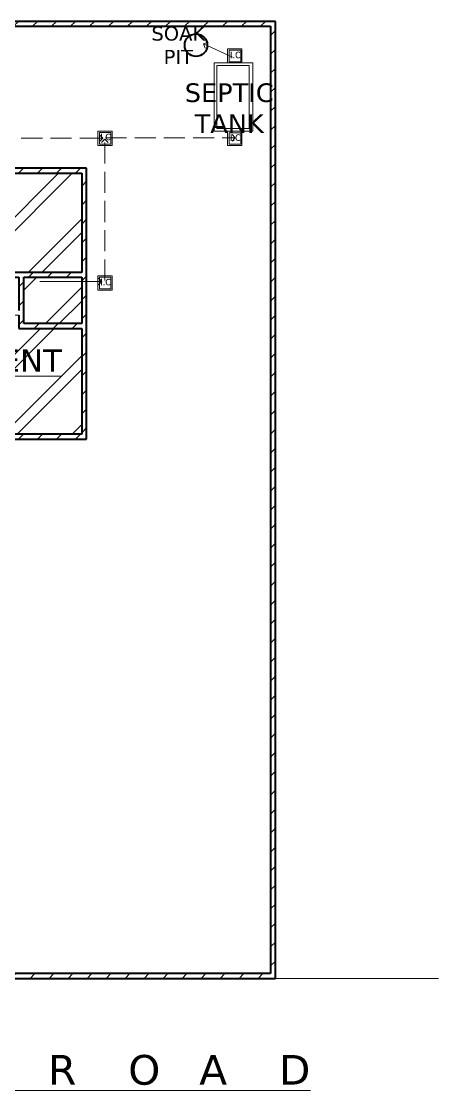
# Model space of a CAD drawing. Header units: millimetres. Extents: x 102766 to 172228, y -127504 to -81044.
# Drawn here: x 150257 to 155846, y -112309 to -97978 of the extents above; entities that cross this region are included whole.
import ezdxf

# ---------------------------------------------------------------- set-up
doc = ezdxf.new("R2010")
doc.units = ezdxf.units.MM
doc.header["$MEASUREMENT"] = 0
doc.linetypes.add('Hidden Line', pattern=[391.222223, 282.222223, -109])
doc.layers.add('2D Drafting - General', color=7, linetype='Continuous')
doc.layers.add('Structural - Bearing', color=7, linetype='Continuous')
for name, color, linetype, lineweight in [('2D Drafting - General_Pen_No__1', 7, 'Continuous', 13), ('2D Drafting - General_Pen_No__20', 1, 'Continuous', 0), ('2D Drafting - General_Pen_No__21', 7, 'Continuous', 35), ('Structural - Bearing_Pen_No__27', 7, 'Continuous', 35)]:
    doc.layers.add(name, color=color, linetype=linetype, lineweight=lineweight)
for name, color, linetype, lineweight, true_color in [('2D Drafting - General_Pen_No__105', 7, 'Continuous', 13, 0xcae6ff), ('2D Drafting - General_Pen_No__82', 7, 'Continuous', 20, 0xaaaaaa), ('Annotation - Text_Pen_No__86', 7, 'Continuous', 20, 0x5555ff), ('Structural - Bearing_Pen_No__107', 7, 'Continuous', 13, 0xaaaaaa)]:
    doc.layers.add(name, color=color, linetype=linetype, lineweight=lineweight, true_color=true_color)
doc.styles.add('GENERATED_STYLE_6', font='calibri.ttf')
doc.styles.add('GENERATED_STYLE_8', font='verdana.ttf')
pattern_1 = [(45, (0, 0), (-459.6194, 459.6194), []), (45, (-91.9, 91.9), (-459.6194, 459.6194), [])]
pattern_2 = [(45, (0, 0), (-127.27922, 127.27922), [])]

# ---------------------------------------------------------------- blocks, each defined once
blk = doc.blocks.new('Wall_46', base_point=(150223, -102094))
at = {"layer": 'Structural - Bearing_Pen_No__107', "linetype": 'Continuous'}
h = blk.add_hatch(dxfattribs=at)
h.set_pattern_fill('Masonry_Block', color=256, style=0, pattern_type=2)
h.set_pattern_definition(pattern_2)
h.paths.add_polyline_path([(150223, -102094), (151065, -102094), (151065, -102028), (150290, -102028)])
at = {"layer": 'Structural - Bearing_Pen_No__27', "linetype": 'Continuous', "flags": 128}
for points in [[(151065, -102028), (150290, -102028)], [(150223, -102094), (151065, -102094)]]:
    blk.add_lwpolyline(points, dxfattribs=at)
blk = doc.blocks.new('Wall_47', base_point=(148896, -101408))
at = {"layer": 'Structural - Bearing_Pen_No__107', "linetype": 'Continuous'}
h = blk.add_hatch(dxfattribs=at)
h.set_pattern_fill('Masonry_Block', color=256, style=0, pattern_type=2)
h.set_pattern_definition(pattern_2)
h.paths.add_polyline_path([(148896, -101408), (151065, -101408), (151065, -101342), (148896, -101342)])
at = {"layer": 'Structural - Bearing_Pen_No__27', "linetype": 'Continuous', "flags": 128}
for points in [[(149714, -101342), (148896, -101342)], [(148896, -101408), (150223, -101408)], [(151065, -101342), (149781, -101342)], [(150290, -101408), (151065, -101408)]]:
    blk.add_lwpolyline(points, dxfattribs=at)
blk = doc.blocks.new('Wall_49', base_point=(150223, -101408))
at = {"layer": 'Structural - Bearing_Pen_No__107', "linetype": 'Continuous'}
h = blk.add_hatch(dxfattribs=at)
h.set_pattern_fill('Masonry_Block', color=256, style=0, pattern_type=2)
h.set_pattern_definition(pattern_2)
h.paths.add_polyline_path([(150223, -101408), (150223, -102094), (150290, -102028), (150290, -101408)])
at = {"layer": 'Structural - Bearing_Pen_No__27', "linetype": 'Continuous', "flags": 128}
for points in [[(150223, -101408), (150223, -101851)], [(150290, -102028), (150290, -101408)], [(150223, -101917), (150223, -102094)]]:
    blk.add_lwpolyline(points, dxfattribs=at)
blk = doc.blocks.new('Wall_61', base_point=(151065, -100014))
at = {"layer": 'Structural - Bearing_Pen_No__107', "linetype": 'Continuous'}
h = blk.add_hatch(dxfattribs=at)
h.set_pattern_fill('Masonry_Block', color=256, style=0, pattern_type=2)
h.set_pattern_definition(pattern_2)
h.paths.add_polyline_path([(151065, -100014), (151065, -103511), (151131, -103577), (151131, -99947)])
at = {"layer": 'Structural - Bearing_Pen_No__27', "linetype": 'Continuous', "flags": 128}
for points in [[(151065, -100014), (151065, -101342)], [(151131, -103577), (151131, -99947)], [(151065, -101408), (151065, -102028)], [(151065, -102094), (151065, -103511)]]:
    blk.add_lwpolyline(points, dxfattribs=at)
blk = doc.blocks.new('Wall_62', base_point=(145001, -100014))
at = {"layer": 'Structural - Bearing_Pen_No__107', "linetype": 'Continuous'}
h = blk.add_hatch(dxfattribs=at)
h.set_pattern_fill('Masonry_Block', color=256, style=0, pattern_type=2)
h.set_pattern_definition(pattern_2)
h.paths.add_polyline_path([(145001, -100014), (151065, -100014), (151131, -99947), (144934, -99947)])
at = {"layer": 'Structural - Bearing_Pen_No__27', "linetype": 'Continuous', "flags": 128}
for points in [[(145399, -99947), (144934, -99947)], [(145001, -100014), (146373, -100014)], [(147391, -99947), (145466, -99947)], [(146439, -100014), (146926, -100014)], [(146992, -100014), (147391, -100014)], [(151131, -99947), (147457, -99947)], [(147457, -100014), (148785, -100014)], [(148851, -100014), (149250, -100014)], [(149316, -100014), (149714, -100014)], [(149781, -100014), (151065, -100014)]]:
    blk.add_lwpolyline(points, dxfattribs=at)
blk = doc.blocks.new('Wall_64', base_point=(149626, -103577))
at = {"layer": 'Structural - Bearing_Pen_No__107', "linetype": 'Continuous'}
h = blk.add_hatch(dxfattribs=at)
h.set_pattern_fill('Masonry_Block', color=256, style=0, pattern_type=2)
h.set_pattern_definition(pattern_2)
h.paths.add_polyline_path([(149626, -103577), (151131, -103577), (151065, -103511), (149626, -103511)])
at = {"layer": 'Structural - Bearing_Pen_No__27', "linetype": 'Continuous', "flags": 128}
for points in [[(151065, -103511), (149626, -103511)], [(149626, -103577), (151131, -103577)]]:
    blk.add_lwpolyline(points, dxfattribs=at)
blk = doc.blocks.new('Wall_69', base_point=(153659, -110805))
at = {"layer": 'Structural - Bearing_Pen_No__107', "linetype": 'Continuous'}
h = blk.add_hatch(dxfattribs=at)
h.set_pattern_fill('Masonry_Block', color=256, style=0, pattern_type=2)
h.set_pattern_definition(pattern_2)
h.paths.add_polyline_path([(153659, -110805), (153659, -97978), (153593, -98044), (153593, -110739)])
at = {"layer": 'Structural - Bearing_Pen_No__27', "linetype": 'Continuous', "flags": 128}
for points in [[(153659, -110805), (153659, -97978)], [(153593, -98044), (153593, -110739)]]:
    blk.add_lwpolyline(points, dxfattribs=at)
blk = doc.blocks.new('Wall_70', base_point=(153659, -97978))
at = {"layer": 'Structural - Bearing_Pen_No__107', "linetype": 'Continuous'}
h = blk.add_hatch(dxfattribs=at)
h.set_pattern_fill('Masonry_Block', color=256, style=0, pattern_type=2)
h.set_pattern_definition(pattern_2)
h.paths.add_polyline_path([(153659, -97978), (144271, -97978), (144337, -98044), (153593, -98044)])
at = {"layer": 'Structural - Bearing_Pen_No__27', "linetype": 'Continuous', "flags": 128}
for points in [[(153659, -97978), (144271, -97978)], [(144337, -98044), (153593, -98044)]]:
    blk.add_lwpolyline(points, dxfattribs=at)
blk = doc.blocks.new('Wall_76', base_point=(148572, -110805))
at = {"layer": 'Structural - Bearing_Pen_No__107', "linetype": 'Continuous'}
h = blk.add_hatch(dxfattribs=at)
h.set_pattern_fill('Masonry_Block', color=256, style=0, pattern_type=2)
h.set_pattern_definition(pattern_2)
h.paths.add_polyline_path([(148572, -110805), (153659, -110805), (153593, -110739), (148600, -110739)])
at = {"layer": 'Structural - Bearing_Pen_No__27', "linetype": 'Continuous', "flags": 128}
for points in [[(153593, -110739), (148600, -110739)], [(148572, -110805), (153659, -110805)]]:
    blk.add_lwpolyline(points, dxfattribs=at)
blk = doc.blocks.new('Line_20', base_point=(151383, -99538))
at = {"layer": '2D Drafting - General_Pen_No__1', "linetype": 'Continuous'}
for q in [(153078, -99493), (153078, -99582)]:
    blk.add_line((153122, -99538), q, dxfattribs=at)
at = {"layer": '2D Drafting - General_Pen_No__20', "linetype": 'Hidden Line'}
blk.add_line((151383, -99538), (153122, -99538), dxfattribs=at)
blk = doc.blocks.new('Line_21', base_point=(150504, -101464))
at = {"layer": '2D Drafting - General_Pen_No__1', "linetype": 'Continuous'}
for q in [(151289, -101420), (151289, -101508)]:
    blk.add_line((151333, -101464), q, dxfattribs=at)
at = {"layer": '2D Drafting - General_Pen_No__20', "linetype": 'Continuous'}
blk.add_line((150504, -101464), (151333, -101464), dxfattribs=at)
blk = doc.blocks.new('Line_22', base_point=(151375, -101450))
at = {"layer": '2D Drafting - General_Pen_No__1', "linetype": 'Continuous'}
for q in [(151331, -99602), (151419, -99602)]:
    blk.add_line((151375, -99558), q, dxfattribs=at)
at = {"layer": '2D Drafting - General_Pen_No__20', "linetype": 'Hidden Line'}
blk.add_line((151375, -101450), (151375, -99558), dxfattribs=at)
blk = doc.blocks.new('Line_23', base_point=(149473, -99543))
at = {"layer": '2D Drafting - General_Pen_No__1', "linetype": 'Continuous'}
for q in [(151303, -99499), (151303, -99588)]:
    blk.add_line((151348, -99543), q, dxfattribs=at)
at = {"layer": '2D Drafting - General_Pen_No__20', "linetype": 'Hidden Line'}
blk.add_line((149473, -99543), (151348, -99543), dxfattribs=at)
blk = doc.blocks.new('Line_31', base_point=(153083, -98458))
at = {"layer": '2D Drafting - General_Pen_No__1', "linetype": 'Continuous'}
for q in [(152755, -98255), (152718, -98336)]:
    blk.add_line((152697, -98277), q, dxfattribs=at)
at = {"layer": '2D Drafting - General_Pen_No__20', "linetype": 'Continuous'}
blk.add_line((153083, -98458), (152697, -98277), dxfattribs=at)

msp = doc.modelspace()

# ---------------------------------------------------------------- hatches: boundary and pattern name
at = {"layer": '2D Drafting - General_Pen_No__82', "linetype": 'Continuous'}
h = msp.add_hatch(dxfattribs=at)
h.set_pattern_fill('Double_1_4', color=256, style=0, pattern_type=2)
h.set_pattern_definition(pattern_1)
h.paths.add_polyline_path([(151064.8, -100013.8), (149780.9, -100013.8), (149780.8, -101341.6), (151064.8, -101341.6)])
h = msp.add_hatch(dxfattribs=at)
h.set_pattern_fill('Double_1_4', color=256, style=0, pattern_type=2)
h.set_pattern_definition(pattern_1)
h.paths.add_polyline_path([(150289.8, -102027.7), (151064.8, -102027.7), (151064.8, -101408), (150289.8, -101408)])
h = msp.add_hatch(dxfattribs=at)
h.set_pattern_fill('Double_1_4', color=256, style=0, pattern_type=2)
h.set_pattern_definition(pattern_1)
h.paths.add_polyline_path([(151064.8, -102094.1), (150223.4, -102094.1), (150223.4, -101917), (149559.3, -101917), (149559.3, -103510.6), (149625.7, -103510.6), (151064.8, -103510.6)])

# ---------------------------------------------------------------- linework, layer by layer
at = {"layer": '2D Drafting - General_Pen_No__105', "linetype": 'Continuous', "flags": 128}
for points in [[(151064.8, -100013.8), (149780.9, -100013.8), (149780.8, -101341.6), (151064.8, -101341.6)], [(150289.8, -102027.7), (151064.8, -102027.7), (151064.8, -101408), (150289.8, -101408)], [(151064.8, -102094.1), (150223.4, -102094.1), (150223.4, -101917), (149559.3, -101917), (149559.3, -103510.6), (149625.7, -103510.6), (151064.8, -103510.6)]]:
    msp.add_lwpolyline(points, close=True, dxfattribs=at)
at = {"layer": '2D Drafting - General_Pen_No__20', "linetype": 'Continuous'}
for p, q in [((144270.5, -97977.8), (153659.5, -97977.8)), ((153659.5, -97977.8), (153659.5, -110804.9)), ((153018.7, -98535.3), (153018.7, -98344.1)), ((153018.7, -98344.1), (153209.9, -98344.1)), ((153040.7, -98518.3), (153040.7, -98363)), ((153040.7, -98363), (153196, -98363)), ((153196, -98363), (153196, -98518.3)), ((153209.9, -98344.1), (153209.9, -98535.3)), ((152840.4, -98535.3), (153358.7, -98535.3)), ((152840.4, -99451.3), (152840.4, -98535.3)), ((152876.1, -98571), (153308, -98571)), ((152876.1, -99413.5), (152876.1, -98571)), ((153209.9, -98535.3), (153018.7, -98535.3)), ((153196, -98518.3), (153040.7, -98518.3)), ((153308, -98571), (153308, -99413.5)), ((153358.7, -98535.3), (153358.7, -99451.3)), ((151279.4, -99639.1), (151279.4, -99447.9)), ((151279.4, -99447.9), (151470.7, -99447.9)), ((151470.7, -99447.9), (151470.7, -99639.1)), ((153358.7, -99451.3), (152840.4, -99451.3)), ((153308, -99413.5), (152876.1, -99413.5)), ((153018.7, -99642.5), (153018.7, -99451.3)), ((153018.7, -99451.3), (153209.9, -99451.3)), ((153209.9, -99451.3), (153209.9, -99642.5)), ((151301.4, -99622.1), (151301.4, -99466.8)), ((151301.4, -99466.8), (151456.7, -99466.8)), ((151456.7, -99466.8), (151456.7, -99622.1)), ((153040.7, -99625.5), (153040.7, -99470.2)), ((153040.7, -99470.2), (153196, -99470.2)), ((153196, -99470.2), (153196, -99625.5)), ((151470.7, -99639.1), (151279.4, -99639.1)), ((151456.7, -99622.1), (151301.4, -99622.1)), ((153209.9, -99642.5), (153018.7, -99642.5)), ((153196, -99625.5), (153040.7, -99625.5)), ((151279.4, -101579.5), (151279.4, -101388.2)), ((151279.4, -101388.2), (151470.7, -101388.2)), ((151301.4, -101562.4), (151301.4, -101407.1)), ((151301.4, -101407.1), (151456.7, -101407.1)), ((151456.7, -101407.1), (151456.7, -101562.4)), ((151470.7, -101388.2), (151470.7, -101579.5)), ((151470.7, -101579.5), (151279.4, -101579.5)), ((151456.7, -101562.4), (151301.4, -101562.4)), ((155845.8, -110804.9), (140875.7, -110804.9)), ((153659.5, -110804.9), (144270.5, -110804.9))]:
    msp.add_line(p, q, dxfattribs=at)
at = {"layer": '2D Drafting - General_Pen_No__21', "linetype": 'Continuous'}
msp.add_circle((152595.8, -98296), 150.9, dxfattribs=at)

# ---------------------------------------------------------------- block references
at = {"layer": '2D Drafting - General', "color": 1, "linetype": 'Continuous', "lineweight": 0}
for name, p in [('Line_31', (153083.4, -98458.1)), ('Line_21', (150504.4, -101464))]:
    msp.add_blockref(name, p, dxfattribs=at)
at = {"layer": '2D Drafting - General', "color": 1, "linetype": 'Hidden Line', "lineweight": 0}
for name, p in [('Line_23', (149472.6, -99543.5)), ('Line_22', (151375, -101449.5)), ('Line_20', (151383.1, -99537.6))]:
    msp.add_blockref(name, p, dxfattribs=at)
at = {"layer": 'Structural - Bearing'}
for name, p in [('Wall_70', (153659.5, -97977.8)), ('Wall_69', (153659.5, -110804.9)), ('Wall_62', (145000.9, -100013.8)), ('Wall_61', (151064.8, -100013.8)), ('Wall_47', (148895.6, -101408)), ('Wall_49', (150223.4, -101408)), ('Wall_46', (150223.4, -102094.1)), ('Wall_64', (149625.7, -103577)), ('Wall_76', (148572.3, -110804.9))]:
    msp.add_blockref(name, p, dxfattribs=at)

# ---------------------------------------------------------------- texts
at = {"layer": 'Annotation - Text_Pen_No__86', "linetype": 'Continuous', "attachment_point": 2, "style": 'GENERATED_STYLE_8'}
for s, insert, char_height, line_spacing_factor in [('{SOAK\\PPIT}', (152358.8, -98045), 190, 0.992262), ('{SEPTIC \\PTANK}', (153040.7, -98808.4), 250, 0.992414)]:
    msp.add_mtext(s, dxfattribs=dict(at, insert=insert, char_height=char_height, line_spacing_factor=line_spacing_factor))
at = {"layer": 'Annotation - Text_Pen_No__86', "linetype": 'Continuous', "attachment_point": 2}
for s, insert, char_height, style in [('{I.C}', (153122.4, -98383.8), 88.52, 'GENERATED_STYLE_6'), ('{I.C}', (151383.1, -99482.4), 88.52, 'GENERATED_STYLE_6'), ('{I.C}', (153122.4, -99491), 88.52, 'GENERATED_STYLE_6'), ('{I.C}', (151383.1, -101427.9), 88.52, 'GENERATED_STYLE_6'), ('{\\LPROPOSED DEVELOPMENT}', (148050.7, -102373.1), 300, 'GENERATED_STYLE_8'), ('{\\LA    C     C     E      S     S        R    O   A    D}', (148416.6, -111830.9), 398.351, 'GENERATED_STYLE_8')]:
    msp.add_mtext(s, dxfattribs=dict(at, insert=insert, char_height=char_height, style=style))

doc.saveas('drawing.dxf')
